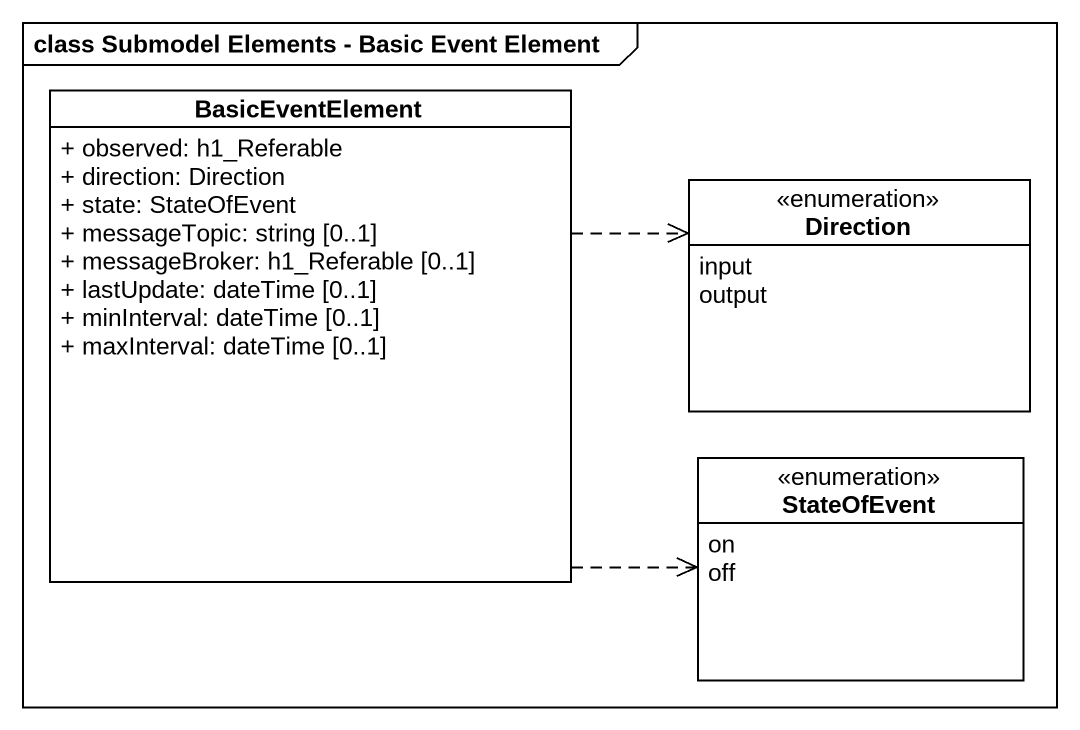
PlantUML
@startuml
mainframe class Submodel Elements - Basic Event Element
hide circle
hide empty members
skinparam classAttributeIconSize 0
class BasicEventElement {
  + observed: h1_Referable
  + direction: Direction
  + state: StateOfEvent
  + messageTopic: string [0..1]
  + messageBroker: h1_Referable [0..1]
  + lastUpdate: dateTime [0..1]
  + minInterval: dateTime [0..1]
  + maxInterval: dateTime [0..1]
}
enum Direction {
  input
  output
}
enum StateOfEvent {
  on
  off
}
BasicEventElement .right.> Direction
BasicEventElement .right.> StateOfEvent
@enduml
